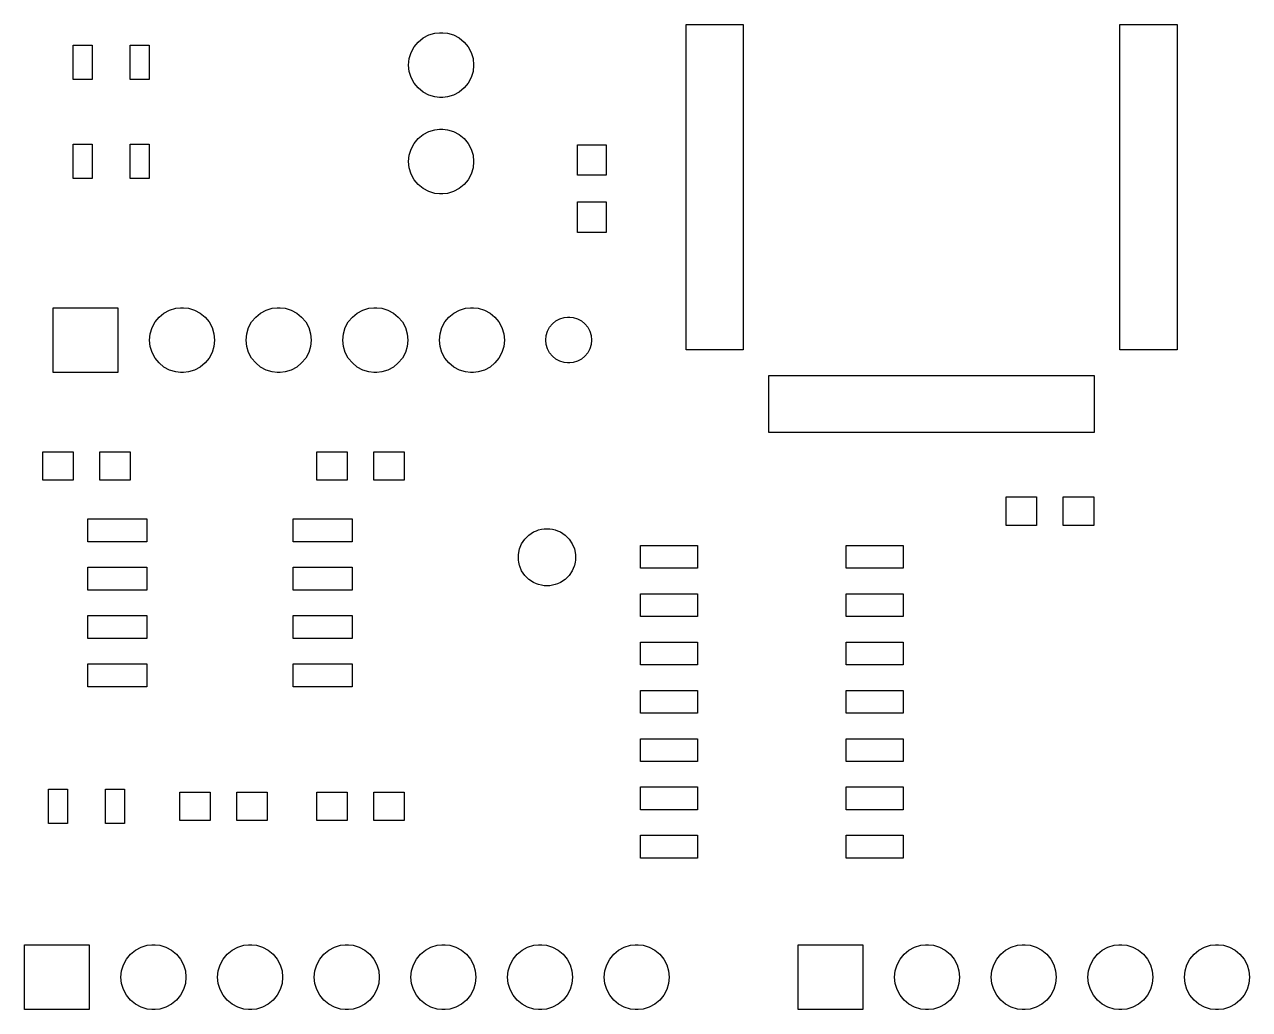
# Model space of a CAD drawing. Extents: x 91 to 190.2, y -113.8 to -60.
# Drawn here: x 114.22 to 146.41, y -111.94 to -86.05 of the extents above; entities that cross this region are included whole.
import ezdxf

# ---------------------------------------------------------------- set-up
doc = ezdxf.new("R2010")
doc.units = 0
doc.header["$MEASUREMENT"] = 0
doc.layers.add('BLACK', color=7, linetype='CONTINUOUS')

msp = doc.modelspace()

# ---------------------------------------------------------------- linework, layer by layer
at = {"layer": 'BLACK', "linetype": 'CONTINUOUS'}
for p, q in [((124.843, -86.3209), (125.003, -86.2723)), ((125.003, -86.2723), (125.128, -86.26)), ((125.128, -86.26), (125.212, -86.26)), ((125.212, -86.26), (125.337, -86.2723)), ((125.337, -86.2723), (125.497, -86.3209)), ((131.61, -94.595), (131.61, -86.045)), ((131.61, -86.045), (133.11, -86.045)), ((133.11, -86.045), (133.11, -94.595)), ((143.01, -94.595), (143.01, -86.045)), ((143.01, -86.045), (144.51, -86.045)), ((144.51, -86.045), (144.51, -94.595)), ((115.5, -87.49), (115.5, -86.59)), ((115.5, -86.59), (116, -86.59)), ((116, -86.59), (116, -87.49)), ((117, -87.49), (117, -86.59)), ((117, -86.59), (117.5, -86.59)), ((117.5, -86.59), (117.5, -87.49)), ((124.46, -86.6355), (124.566, -86.5061)), ((124.566, -86.5061), (124.695, -86.3998)), ((124.695, -86.3998), (124.843, -86.3209)), ((125.497, -86.3209), (125.645, -86.3998)), ((125.645, -86.3998), (125.774, -86.5061)), ((125.774, -86.5061), (125.88, -86.6355)), ((124.332, -86.9434), (124.381, -86.7831)), ((124.381, -86.7831), (124.46, -86.6355)), ((125.88, -86.6355), (125.959, -86.7831)), ((125.959, -86.7831), (126.008, -86.9434)), ((124.316, -87.11), (124.332, -86.9434)), ((124.332, -87.2766), (124.316, -87.11)), ((126.008, -86.9434), (126.024, -87.11)), ((126.024, -87.11), (126.008, -87.2766)), ((116, -87.49), (115.5, -87.49)), ((117.5, -87.49), (117, -87.49)), ((124.381, -87.4369), (124.332, -87.2766)), ((124.46, -87.5845), (124.381, -87.4369)), ((125.959, -87.4369), (125.88, -87.5845)), ((126.008, -87.2766), (125.959, -87.4369)), ((124.566, -87.7139), (124.46, -87.5845)), ((124.695, -87.8202), (124.566, -87.7139)), ((124.843, -87.8991), (124.695, -87.8202)), ((125.645, -87.8202), (125.497, -87.8991)), ((125.774, -87.7139), (125.645, -87.8202)), ((125.88, -87.5845), (125.774, -87.7139)), ((125.003, -87.9477), (124.843, -87.8991)), ((125.128, -87.96), (125.003, -87.9477)), ((125.212, -87.96), (125.128, -87.96)), ((125.337, -87.9477), (125.212, -87.96)), ((125.497, -87.8991), (125.337, -87.9477)), ((124.843, -88.8609), (125.003, -88.8123)), ((125.003, -88.8123), (125.128, -88.8)), ((125.128, -88.8), (125.212, -88.8)), ((125.212, -88.8), (125.337, -88.8123)), ((125.337, -88.8123), (125.497, -88.8609)), ((124.381, -89.3231), (124.46, -89.1755)), ((124.46, -89.1755), (124.566, -89.0461)), ((124.566, -89.0461), (124.695, -88.9398)), ((124.695, -88.9398), (124.843, -88.8609)), ((125.497, -88.8609), (125.645, -88.9398)), ((125.645, -88.9398), (125.774, -89.0461)), ((125.774, -89.0461), (125.88, -89.1755)), ((125.88, -89.1755), (125.959, -89.3231)), ((115.5, -90.09), (115.5, -89.19)), ((115.5, -89.19), (116, -89.19)), ((116, -89.19), (116, -90.09)), ((117, -90.09), (117, -89.19)), ((117, -89.19), (117.5, -89.19)), ((117.5, -89.19), (117.5, -90.09)), ((124.316, -89.65), (124.332, -89.4834)), ((124.332, -89.4834), (124.381, -89.3231)), ((125.959, -89.3231), (126.008, -89.4834)), ((126.008, -89.4834), (126.024, -89.65)), ((128.755, -90.01), (128.755, -89.21)), ((128.755, -89.21), (129.505, -89.21)), ((129.505, -89.21), (129.505, -90.01)), ((124.332, -89.8166), (124.316, -89.65)), ((124.381, -89.9769), (124.332, -89.8166)), ((126.008, -89.8166), (125.959, -89.9769)), ((126.024, -89.65), (126.008, -89.8166)), ((116, -90.09), (115.5, -90.09)), ((117.5, -90.09), (117, -90.09)), ((124.46, -90.1245), (124.381, -89.9769)), ((124.566, -90.2539), (124.46, -90.1245)), ((125.88, -90.1245), (125.774, -90.2539)), ((125.959, -89.9769), (125.88, -90.1245)), ((129.505, -90.01), (128.755, -90.01)), ((124.695, -90.3602), (124.566, -90.2539)), ((124.843, -90.4391), (124.695, -90.3602)), ((125.003, -90.4877), (124.843, -90.4391)), ((125.497, -90.4391), (125.337, -90.4877)), ((125.645, -90.3602), (125.497, -90.4391)), ((125.774, -90.2539), (125.645, -90.3602)), ((125.128, -90.5), (125.003, -90.4877)), ((125.212, -90.5), (125.128, -90.5)), ((125.337, -90.4877), (125.212, -90.5)), ((128.755, -91.51), (128.755, -90.71)), ((128.755, -90.71), (129.505, -90.71)), ((129.505, -90.71), (129.505, -91.51)), ((129.505, -91.51), (128.755, -91.51)), ((114.97, -95.19), (114.97, -93.49)), ((114.97, -93.49), (116.67, -93.49)), ((116.67, -93.49), (116.67, -95.19)), ((117.756, -93.7361), (117.885, -93.6298)), ((117.885, -93.6298), (118.033, -93.5509)), ((118.033, -93.5509), (118.193, -93.5023)), ((118.193, -93.5023), (118.318, -93.49)), ((118.318, -93.49), (118.402, -93.49)), ((118.402, -93.49), (118.527, -93.5023)), ((118.527, -93.5023), (118.687, -93.5509)), ((118.687, -93.5509), (118.835, -93.6298)), ((118.835, -93.6298), (118.964, -93.7361)), ((120.296, -93.7361), (120.425, -93.6298)), ((120.425, -93.6298), (120.573, -93.5509)), ((120.573, -93.5509), (120.733, -93.5023)), ((120.733, -93.5023), (120.858, -93.49)), ((120.858, -93.49), (120.942, -93.49)), ((120.942, -93.49), (121.067, -93.5023)), ((121.067, -93.5023), (121.227, -93.5509)), ((121.227, -93.5509), (121.375, -93.6298)), ((121.375, -93.6298), (121.504, -93.7361)), ((122.836, -93.7361), (122.965, -93.6298)), ((122.965, -93.6298), (123.113, -93.5509)), ((123.113, -93.5509), (123.273, -93.5023)), ((123.273, -93.5023), (123.398, -93.49)), ((123.398, -93.49), (123.482, -93.49)), ((123.482, -93.49), (123.607, -93.5023)), ((123.607, -93.5023), (123.767, -93.5509)), ((123.767, -93.5509), (123.915, -93.6298)), ((123.915, -93.6298), (124.044, -93.7361)), ((125.376, -93.7361), (125.505, -93.6298)), ((125.505, -93.6298), (125.653, -93.5509)), ((125.653, -93.5509), (125.813, -93.5023)), ((125.813, -93.5023), (125.938, -93.49)), ((125.938, -93.49), (126.022, -93.49)), ((126.022, -93.49), (126.147, -93.5023)), ((126.147, -93.5023), (126.307, -93.5509)), ((126.307, -93.5509), (126.455, -93.6298)), ((126.455, -93.6298), (126.584, -93.7361)), ((117.571, -94.0131), (117.65, -93.8655)), ((117.65, -93.8655), (117.756, -93.7361)), ((118.964, -93.7361), (119.07, -93.8655)), ((119.07, -93.8655), (119.149, -94.0131)), ((120.111, -94.0131), (120.19, -93.8655)), ((120.19, -93.8655), (120.296, -93.7361)), ((121.504, -93.7361), (121.61, -93.8655)), ((121.61, -93.8655), (121.689, -94.0131)), ((122.651, -94.0131), (122.73, -93.8655)), ((122.73, -93.8655), (122.836, -93.7361)), ((124.044, -93.7361), (124.15, -93.8655)), ((124.15, -93.8655), (124.229, -94.0131)), ((125.191, -94.0131), (125.27, -93.8655)), ((125.27, -93.8655), (125.376, -93.7361)), ((126.584, -93.7361), (126.69, -93.8655)), ((126.69, -93.8655), (126.769, -94.0131)), ((127.963, -94.1093), (128.019, -94.005)), ((128.019, -94.005), (128.094, -93.9137)), ((128.094, -93.9137), (128.185, -93.8387)), ((128.185, -93.8387), (128.289, -93.783)), ((128.289, -93.783), (128.402, -93.7487)), ((128.402, -93.7487), (128.491, -93.74)), ((128.491, -93.74), (128.549, -93.74)), ((128.549, -93.74), (128.638, -93.7487)), ((128.638, -93.7487), (128.751, -93.783)), ((128.751, -93.783), (128.855, -93.8387)), ((128.855, -93.8387), (128.946, -93.9137)), ((128.946, -93.9137), (129.021, -94.005)), ((129.021, -94.005), (129.077, -94.1093)), ((117.506, -94.34), (117.522, -94.1734)), ((117.522, -94.1734), (117.571, -94.0131)), ((119.149, -94.0131), (119.198, -94.1734)), ((119.198, -94.1734), (119.214, -94.34)), ((120.046, -94.34), (120.062, -94.1734)), ((120.062, -94.1734), (120.111, -94.0131)), ((121.689, -94.0131), (121.738, -94.1734)), ((121.738, -94.1734), (121.754, -94.34)), ((122.586, -94.34), (122.602, -94.1734)), ((122.602, -94.1734), (122.651, -94.0131)), ((124.229, -94.0131), (124.278, -94.1734)), ((124.278, -94.1734), (124.294, -94.34)), ((125.126, -94.34), (125.142, -94.1734)), ((125.142, -94.1734), (125.191, -94.0131)), ((126.769, -94.0131), (126.818, -94.1734)), ((126.818, -94.1734), (126.834, -94.34)), ((127.917, -94.34), (127.929, -94.2224)), ((127.929, -94.2224), (127.963, -94.1093)), ((129.077, -94.1093), (129.111, -94.2224)), ((129.111, -94.2224), (129.123, -94.34)), ((117.522, -94.5066), (117.506, -94.34)), ((117.571, -94.6669), (117.522, -94.5066)), ((119.198, -94.5066), (119.149, -94.6669)), ((119.214, -94.34), (119.198, -94.5066)), ((120.062, -94.5066), (120.046, -94.34)), ((120.111, -94.6669), (120.062, -94.5066)), ((121.738, -94.5066), (121.689, -94.6669)), ((121.754, -94.34), (121.738, -94.5066)), ((122.602, -94.5066), (122.586, -94.34)), ((122.651, -94.6669), (122.602, -94.5066)), ((124.278, -94.5066), (124.229, -94.6669)), ((124.294, -94.34), (124.278, -94.5066)), ((125.142, -94.5066), (125.126, -94.34)), ((125.191, -94.6669), (125.142, -94.5066)), ((126.818, -94.5066), (126.769, -94.6669)), ((126.834, -94.34), (126.818, -94.5066)), ((127.929, -94.4576), (127.917, -94.34)), ((127.963, -94.5707), (127.929, -94.4576)), ((128.019, -94.675), (127.963, -94.5707)), ((129.077, -94.5707), (129.021, -94.675)), ((129.111, -94.4576), (129.077, -94.5707)), ((129.123, -94.34), (129.111, -94.4576)), ((133.11, -94.595), (131.61, -94.595)), ((144.51, -94.595), (143.01, -94.595)), ((117.65, -94.8145), (117.571, -94.6669)), ((117.756, -94.9439), (117.65, -94.8145)), ((117.885, -95.0502), (117.756, -94.9439)), ((118.964, -94.9439), (118.835, -95.0502)), ((119.07, -94.8145), (118.964, -94.9439)), ((119.149, -94.6669), (119.07, -94.8145)), ((120.19, -94.8145), (120.111, -94.6669)), ((120.296, -94.9439), (120.19, -94.8145)), ((120.425, -95.0502), (120.296, -94.9439)), ((121.504, -94.9439), (121.375, -95.0502)), ((121.61, -94.8145), (121.504, -94.9439)), ((121.689, -94.6669), (121.61, -94.8145)), ((122.73, -94.8145), (122.651, -94.6669)), ((122.836, -94.9439), (122.73, -94.8145)), ((122.965, -95.0502), (122.836, -94.9439)), ((124.044, -94.9439), (123.915, -95.0502)), ((124.15, -94.8145), (124.044, -94.9439)), ((124.229, -94.6669), (124.15, -94.8145)), ((125.27, -94.8145), (125.191, -94.6669)), ((125.376, -94.9439), (125.27, -94.8145)), ((125.505, -95.0502), (125.376, -94.9439)), ((126.584, -94.9439), (126.455, -95.0502)), ((126.69, -94.8145), (126.584, -94.9439)), ((126.769, -94.6669), (126.69, -94.8145)), ((128.094, -94.7663), (128.019, -94.675)), ((128.185, -94.8413), (128.094, -94.7663)), ((128.289, -94.897), (128.185, -94.8413)), ((128.402, -94.9313), (128.289, -94.897)), ((128.491, -94.94), (128.402, -94.9313)), ((128.549, -94.94), (128.491, -94.94)), ((128.638, -94.9313), (128.549, -94.94)), ((128.751, -94.897), (128.638, -94.9313)), ((128.855, -94.8413), (128.751, -94.897)), ((128.946, -94.7663), (128.855, -94.8413)), ((129.021, -94.675), (128.946, -94.7663)), ((116.67, -95.19), (114.97, -95.19)), ((118.033, -95.1291), (117.885, -95.0502)), ((118.193, -95.1777), (118.033, -95.1291)), ((118.318, -95.19), (118.193, -95.1777)), ((118.402, -95.19), (118.318, -95.19)), ((118.527, -95.1777), (118.402, -95.19)), ((118.687, -95.1291), (118.527, -95.1777)), ((118.835, -95.0502), (118.687, -95.1291)), ((120.573, -95.1291), (120.425, -95.0502)), ((120.733, -95.1777), (120.573, -95.1291)), ((120.858, -95.19), (120.733, -95.1777)), ((120.942, -95.19), (120.858, -95.19)), ((121.067, -95.1777), (120.942, -95.19)), ((121.227, -95.1291), (121.067, -95.1777)), ((121.375, -95.0502), (121.227, -95.1291)), ((123.113, -95.1291), (122.965, -95.0502)), ((123.273, -95.1777), (123.113, -95.1291)), ((123.398, -95.19), (123.273, -95.1777)), ((123.482, -95.19), (123.398, -95.19)), ((123.607, -95.1777), (123.482, -95.19)), ((123.767, -95.1291), (123.607, -95.1777)), ((123.915, -95.0502), (123.767, -95.1291)), ((125.653, -95.1291), (125.505, -95.0502)), ((125.813, -95.1777), (125.653, -95.1291)), ((125.938, -95.19), (125.813, -95.1777)), ((126.022, -95.19), (125.938, -95.19)), ((126.147, -95.1777), (126.022, -95.19)), ((126.307, -95.1291), (126.147, -95.1777)), ((126.455, -95.0502), (126.307, -95.1291)), ((133.785, -96.77), (133.785, -95.27)), ((133.785, -95.27), (142.335, -95.27)), ((142.335, -95.27), (142.335, -96.77)), ((142.335, -96.77), (133.785, -96.77)), ((114.7, -98.025), (114.7, -97.275)), ((114.7, -97.275), (115.5, -97.275)), ((115.5, -97.275), (115.5, -98.025)), ((116.2, -98.025), (116.2, -97.275)), ((116.2, -97.275), (117, -97.275)), ((117, -97.275), (117, -98.025)), ((121.9, -98.025), (121.9, -97.275)), ((121.9, -97.275), (122.7, -97.275)), ((122.7, -97.275), (122.7, -98.025)), ((123.4, -98.025), (123.4, -97.275)), ((123.4, -97.275), (124.2, -97.275)), ((124.2, -97.275), (124.2, -98.025)), ((115.5, -98.025), (114.7, -98.025)), ((117, -98.025), (116.2, -98.025)), ((122.7, -98.025), (121.9, -98.025)), ((124.2, -98.025), (123.4, -98.025)), ((140.02, -99.215), (140.02, -98.465)), ((140.02, -98.465), (140.82, -98.465)), ((140.82, -98.465), (140.82, -99.215)), ((141.52, -99.215), (141.52, -98.465)), ((141.52, -98.465), (142.32, -98.465)), ((142.32, -98.465), (142.32, -99.215)), ((115.885, -99.645), (115.885, -99.045)), ((115.885, -99.045), (117.435, -99.045)), ((117.435, -99.045), (117.435, -99.645)), ((121.285, -99.645), (121.285, -99.045)), ((121.285, -99.045), (122.835, -99.045)), ((122.835, -99.045), (122.835, -99.645)), ((127.367, -99.5719), (127.472, -99.4674)), ((127.472, -99.4674), (127.595, -99.3854)), ((127.595, -99.3854), (127.675, -99.3522)), ((127.675, -99.3522), (127.731, -99.3288)), ((127.731, -99.3288), (127.804, -99.3144)), ((127.804, -99.3144), (127.876, -99.3)), ((127.876, -99.3), (128.024, -99.3)), ((128.024, -99.3), (128.096, -99.3144)), ((128.096, -99.3144), (128.169, -99.3288)), ((128.169, -99.3288), (128.225, -99.3522)), ((128.225, -99.3522), (128.305, -99.3854)), ((128.305, -99.3854), (128.428, -99.4674)), ((128.428, -99.4674), (128.533, -99.5719)), ((140.82, -99.215), (140.02, -99.215)), ((142.32, -99.215), (141.52, -99.215)), ((117.435, -99.645), (115.885, -99.645)), ((122.835, -99.645), (121.285, -99.645)), ((127.229, -99.8312), (127.285, -99.6947)), ((127.285, -99.6947), (127.367, -99.5719)), ((128.533, -99.5719), (128.615, -99.6947)), ((128.615, -99.6947), (128.671, -99.8312)), ((130.41, -100.34), (130.41, -99.74)), ((130.41, -99.74), (131.91, -99.74)), ((131.91, -99.74), (131.91, -100.34)), ((135.81, -100.34), (135.81, -99.74)), ((135.81, -99.74), (137.31, -99.74)), ((137.31, -99.74), (137.31, -100.34)), ((127.2, -99.9761), (127.229, -99.8312)), ((127.2, -100.124), (127.2, -99.9761)), ((128.671, -99.8312), (128.7, -99.9761)), ((128.7, -99.9761), (128.7, -100.124)), ((115.885, -100.915), (115.885, -100.315)), ((115.885, -100.315), (117.435, -100.315)), ((117.435, -100.315), (117.435, -100.915)), ((121.285, -100.915), (121.285, -100.315)), ((121.285, -100.315), (122.835, -100.315)), ((122.835, -100.315), (122.835, -100.915)), ((127.211, -100.18), (127.2, -100.124)), ((127.229, -100.269), (127.211, -100.18)), ((127.236, -100.286), (127.229, -100.269)), ((127.285, -100.405), (127.236, -100.286)), ((127.367, -100.528), (127.285, -100.405)), ((128.615, -100.405), (128.533, -100.528)), ((128.664, -100.286), (128.615, -100.405)), ((128.671, -100.269), (128.664, -100.286)), ((128.689, -100.18), (128.671, -100.269)), ((128.7, -100.124), (128.689, -100.18)), ((131.91, -100.34), (130.41, -100.34)), ((137.31, -100.34), (135.81, -100.34)), ((127.472, -100.633), (127.367, -100.528)), ((127.595, -100.715), (127.472, -100.633)), ((127.675, -100.748), (127.595, -100.715)), ((127.731, -100.771), (127.675, -100.748)), ((128.225, -100.748), (128.169, -100.771)), ((128.305, -100.715), (128.225, -100.748)), ((128.428, -100.633), (128.305, -100.715)), ((128.533, -100.528), (128.428, -100.633)), ((117.435, -100.915), (115.885, -100.915)), ((122.835, -100.915), (121.285, -100.915)), ((127.804, -100.786), (127.731, -100.771)), ((127.876, -100.8), (127.804, -100.786)), ((128.024, -100.8), (127.876, -100.8)), ((128.096, -100.786), (128.024, -100.8)), ((128.169, -100.771), (128.096, -100.786)), ((130.41, -101.61), (130.41, -101.01)), ((130.41, -101.01), (131.91, -101.01)), ((131.91, -101.01), (131.91, -101.61)), ((135.81, -101.61), (135.81, -101.01)), ((135.81, -101.01), (137.31, -101.01)), ((137.31, -101.01), (137.31, -101.61)), ((115.885, -102.185), (115.885, -101.585)), ((115.885, -101.585), (117.435, -101.585)), ((117.435, -101.585), (117.435, -102.185)), ((121.285, -102.185), (121.285, -101.585)), ((121.285, -101.585), (122.835, -101.585)), ((122.835, -101.585), (122.835, -102.185)), ((131.91, -101.61), (130.41, -101.61)), ((137.31, -101.61), (135.81, -101.61)), ((117.435, -102.185), (115.885, -102.185)), ((122.835, -102.185), (121.285, -102.185)), ((130.41, -102.88), (130.41, -102.28)), ((130.41, -102.28), (131.91, -102.28)), ((131.91, -102.28), (131.91, -102.88)), ((135.81, -102.88), (135.81, -102.28)), ((135.81, -102.28), (137.31, -102.28)), ((137.31, -102.28), (137.31, -102.88)), ((115.885, -103.455), (115.885, -102.855)), ((115.885, -102.855), (117.435, -102.855)), ((117.435, -102.855), (117.435, -103.455)), ((121.285, -103.455), (121.285, -102.855)), ((121.285, -102.855), (122.835, -102.855)), ((122.835, -102.855), (122.835, -103.455)), ((131.91, -102.88), (130.41, -102.88)), ((137.31, -102.88), (135.81, -102.88)), ((117.435, -103.455), (115.885, -103.455)), ((122.835, -103.455), (121.285, -103.455)), ((130.41, -104.15), (130.41, -103.55)), ((130.41, -103.55), (131.91, -103.55)), ((131.91, -103.55), (131.91, -104.15)), ((135.81, -104.15), (135.81, -103.55)), ((135.81, -103.55), (137.31, -103.55)), ((137.31, -103.55), (137.31, -104.15)), ((131.91, -104.15), (130.41, -104.15)), ((137.31, -104.15), (135.81, -104.15)), ((130.41, -105.42), (130.41, -104.82)), ((130.41, -104.82), (131.91, -104.82)), ((131.91, -104.82), (131.91, -105.42)), ((135.81, -105.42), (135.81, -104.82)), ((135.81, -104.82), (137.31, -104.82)), ((137.31, -104.82), (137.31, -105.42)), ((131.91, -105.42), (130.41, -105.42)), ((137.31, -105.42), (135.81, -105.42)), ((114.85, -107.05), (114.85, -106.15)), ((114.85, -106.15), (115.35, -106.15)), ((115.35, -106.15), (115.35, -107.05)), ((116.35, -107.05), (116.35, -106.15)), ((116.35, -106.15), (116.85, -106.15)), ((116.85, -106.15), (116.85, -107.05)), ((118.3, -106.975), (118.3, -106.225)), ((118.3, -106.225), (119.1, -106.225)), ((119.1, -106.225), (119.1, -106.975)), ((119.8, -106.975), (119.8, -106.225)), ((119.8, -106.225), (120.6, -106.225)), ((120.6, -106.225), (120.6, -106.975)), ((121.9, -106.975), (121.9, -106.225)), ((121.9, -106.225), (122.7, -106.225)), ((122.7, -106.225), (122.7, -106.975)), ((123.4, -106.975), (123.4, -106.225)), ((123.4, -106.225), (124.2, -106.225)), ((124.2, -106.225), (124.2, -106.975)), ((130.41, -106.69), (130.41, -106.09)), ((130.41, -106.09), (131.91, -106.09)), ((131.91, -106.09), (131.91, -106.69)), ((135.81, -106.69), (135.81, -106.09)), ((135.81, -106.09), (137.31, -106.09)), ((137.31, -106.09), (137.31, -106.69)), ((131.91, -106.69), (130.41, -106.69)), ((137.31, -106.69), (135.81, -106.69)), ((115.35, -107.05), (114.85, -107.05)), ((116.85, -107.05), (116.35, -107.05)), ((119.1, -106.975), (118.3, -106.975)), ((120.6, -106.975), (119.8, -106.975)), ((122.7, -106.975), (121.9, -106.975)), ((124.2, -106.975), (123.4, -106.975)), ((130.41, -107.96), (130.41, -107.36)), ((130.41, -107.36), (131.91, -107.36)), ((131.91, -107.36), (131.91, -107.96)), ((135.81, -107.96), (135.81, -107.36)), ((135.81, -107.36), (137.31, -107.36)), ((137.31, -107.36), (137.31, -107.96)), ((131.91, -107.96), (130.41, -107.96)), ((137.31, -107.96), (135.81, -107.96)), ((114.22, -111.94), (114.22, -110.24)), ((114.22, -110.24), (115.92, -110.24)), ((115.92, -110.24), (115.92, -111.94)), ((117.006, -110.486), (117.135, -110.38)), ((117.135, -110.38), (117.283, -110.301)), ((117.283, -110.301), (117.443, -110.252)), ((117.443, -110.252), (117.568, -110.24)), ((117.568, -110.24), (117.652, -110.24)), ((117.652, -110.24), (117.777, -110.252)), ((117.777, -110.252), (117.937, -110.301)), ((117.937, -110.301), (118.085, -110.38)), ((118.085, -110.38), (118.214, -110.486)), ((119.546, -110.486), (119.675, -110.38)), ((119.675, -110.38), (119.823, -110.301)), ((119.823, -110.301), (119.983, -110.252)), ((119.983, -110.252), (120.108, -110.24)), ((120.108, -110.24), (120.192, -110.24)), ((120.192, -110.24), (120.317, -110.252)), ((120.317, -110.252), (120.477, -110.301)), ((120.477, -110.301), (120.625, -110.38)), ((120.625, -110.38), (120.754, -110.486)), ((122.086, -110.486), (122.215, -110.38)), ((122.215, -110.38), (122.363, -110.301)), ((122.363, -110.301), (122.523, -110.252)), ((122.523, -110.252), (122.648, -110.24)), ((122.648, -110.24), (122.732, -110.24)), ((122.732, -110.24), (122.857, -110.252)), ((122.857, -110.252), (123.017, -110.301)), ((123.017, -110.301), (123.165, -110.38)), ((123.165, -110.38), (123.294, -110.486)), ((124.626, -110.486), (124.755, -110.38)), ((124.755, -110.38), (124.903, -110.301)), ((124.903, -110.301), (125.063, -110.252)), ((125.063, -110.252), (125.188, -110.24)), ((125.188, -110.24), (125.272, -110.24)), ((125.272, -110.24), (125.397, -110.252)), ((125.397, -110.252), (125.557, -110.301)), ((125.557, -110.301), (125.705, -110.38)), ((125.705, -110.38), (125.834, -110.486)), ((127.166, -110.486), (127.295, -110.38)), ((127.295, -110.38), (127.443, -110.301)), ((127.443, -110.301), (127.603, -110.252)), ((127.603, -110.252), (127.728, -110.24)), ((127.728, -110.24), (127.812, -110.24)), ((127.812, -110.24), (127.937, -110.252)), ((127.937, -110.252), (128.097, -110.301)), ((128.097, -110.301), (128.245, -110.38)), ((128.245, -110.38), (128.374, -110.486)), ((129.706, -110.486), (129.835, -110.38)), ((129.835, -110.38), (129.983, -110.301)), ((129.983, -110.301), (130.143, -110.252)), ((130.143, -110.252), (130.268, -110.24)), ((130.268, -110.24), (130.352, -110.24)), ((130.352, -110.24), (130.477, -110.252)), ((130.477, -110.252), (130.637, -110.301)), ((130.637, -110.301), (130.785, -110.38)), ((130.785, -110.38), (130.914, -110.486)), ((134.55, -111.94), (134.55, -110.24)), ((134.55, -110.24), (136.25, -110.24)), ((136.25, -110.24), (136.25, -111.94)), ((137.336, -110.486), (137.465, -110.38)), ((137.465, -110.38), (137.613, -110.301)), ((137.613, -110.301), (137.773, -110.252)), ((137.773, -110.252), (137.898, -110.24)), ((137.898, -110.24), (137.982, -110.24)), ((137.982, -110.24), (138.107, -110.252)), ((138.107, -110.252), (138.267, -110.301)), ((138.267, -110.301), (138.415, -110.38)), ((138.415, -110.38), (138.544, -110.486)), ((139.876, -110.486), (140.005, -110.38)), ((140.005, -110.38), (140.153, -110.301)), ((140.153, -110.301), (140.313, -110.252)), ((140.313, -110.252), (140.438, -110.24)), ((140.438, -110.24), (140.522, -110.24)), ((140.522, -110.24), (140.647, -110.252)), ((140.647, -110.252), (140.807, -110.301)), ((140.807, -110.301), (140.955, -110.38)), ((140.955, -110.38), (141.084, -110.486)), ((142.416, -110.486), (142.545, -110.38)), ((142.545, -110.38), (142.693, -110.301)), ((142.693, -110.301), (142.853, -110.252)), ((142.853, -110.252), (142.978, -110.24)), ((142.978, -110.24), (143.062, -110.24)), ((143.062, -110.24), (143.187, -110.252)), ((143.187, -110.252), (143.347, -110.301)), ((143.347, -110.301), (143.495, -110.38)), ((143.495, -110.38), (143.624, -110.486)), ((144.956, -110.486), (145.085, -110.38)), ((145.085, -110.38), (145.233, -110.301)), ((145.233, -110.301), (145.393, -110.252)), ((145.393, -110.252), (145.518, -110.24)), ((145.518, -110.24), (145.602, -110.24)), ((145.602, -110.24), (145.727, -110.252)), ((145.727, -110.252), (145.887, -110.301)), ((145.887, -110.301), (146.035, -110.38)), ((146.035, -110.38), (146.164, -110.486)), ((116.821, -110.763), (116.9, -110.615)), ((116.9, -110.615), (117.006, -110.486)), ((118.214, -110.486), (118.32, -110.615)), ((118.32, -110.615), (118.399, -110.763)), ((119.361, -110.763), (119.44, -110.615)), ((119.44, -110.615), (119.546, -110.486)), ((120.754, -110.486), (120.86, -110.615)), ((120.86, -110.615), (120.939, -110.763)), ((121.901, -110.763), (121.98, -110.615)), ((121.98, -110.615), (122.086, -110.486)), ((123.294, -110.486), (123.4, -110.615)), ((123.4, -110.615), (123.479, -110.763)), ((124.441, -110.763), (124.52, -110.615)), ((124.52, -110.615), (124.626, -110.486)), ((125.834, -110.486), (125.94, -110.615)), ((125.94, -110.615), (126.019, -110.763)), ((126.981, -110.763), (127.06, -110.615)), ((127.06, -110.615), (127.166, -110.486)), ((128.374, -110.486), (128.48, -110.615)), ((128.48, -110.615), (128.559, -110.763)), ((129.521, -110.763), (129.6, -110.615)), ((129.6, -110.615), (129.706, -110.486)), ((130.914, -110.486), (131.02, -110.615)), ((131.02, -110.615), (131.099, -110.763)), ((137.151, -110.763), (137.23, -110.615)), ((137.23, -110.615), (137.336, -110.486)), ((138.544, -110.486), (138.65, -110.615)), ((138.65, -110.615), (138.729, -110.763)), ((139.691, -110.763), (139.77, -110.615)), ((139.77, -110.615), (139.876, -110.486)), ((141.084, -110.486), (141.19, -110.615)), ((141.19, -110.615), (141.269, -110.763)), ((142.231, -110.763), (142.31, -110.615)), ((142.31, -110.615), (142.416, -110.486)), ((143.624, -110.486), (143.73, -110.615)), ((143.73, -110.615), (143.809, -110.763)), ((144.771, -110.763), (144.85, -110.615)), ((144.85, -110.615), (144.956, -110.486)), ((146.164, -110.486), (146.27, -110.615)), ((146.27, -110.615), (146.349, -110.763)), ((116.756, -111.09), (116.772, -110.923)), ((116.772, -110.923), (116.821, -110.763)), ((118.399, -110.763), (118.448, -110.923)), ((118.448, -110.923), (118.464, -111.09)), ((119.296, -111.09), (119.312, -110.923)), ((119.312, -110.923), (119.361, -110.763)), ((120.939, -110.763), (120.988, -110.923)), ((120.988, -110.923), (121.004, -111.09)), ((121.836, -111.09), (121.852, -110.923)), ((121.852, -110.923), (121.901, -110.763)), ((123.479, -110.763), (123.528, -110.923)), ((123.528, -110.923), (123.544, -111.09)), ((124.376, -111.09), (124.392, -110.923)), ((124.392, -110.923), (124.441, -110.763)), ((126.019, -110.763), (126.068, -110.923)), ((126.068, -110.923), (126.084, -111.09)), ((126.916, -111.09), (126.932, -110.923)), ((126.932, -110.923), (126.981, -110.763)), ((128.559, -110.763), (128.608, -110.923)), ((128.608, -110.923), (128.624, -111.09)), ((129.456, -111.09), (129.472, -110.923)), ((129.472, -110.923), (129.521, -110.763)), ((131.099, -110.763), (131.148, -110.923)), ((131.148, -110.923), (131.164, -111.09)), ((137.086, -111.09), (137.102, -110.923)), ((137.102, -110.923), (137.151, -110.763)), ((138.729, -110.763), (138.778, -110.923)), ((138.778, -110.923), (138.794, -111.09)), ((139.626, -111.09), (139.642, -110.923)), ((139.642, -110.923), (139.691, -110.763)), ((141.269, -110.763), (141.318, -110.923)), ((141.318, -110.923), (141.334, -111.09)), ((142.166, -111.09), (142.182, -110.923)), ((142.182, -110.923), (142.231, -110.763)), ((143.809, -110.763), (143.858, -110.923)), ((143.858, -110.923), (143.874, -111.09)), ((144.706, -111.09), (144.722, -110.923)), ((144.722, -110.923), (144.771, -110.763)), ((146.349, -110.763), (146.398, -110.923)), ((146.398, -110.923), (146.414, -111.09)), ((116.772, -111.257), (116.756, -111.09)), ((116.821, -111.417), (116.772, -111.257)), ((118.448, -111.257), (118.399, -111.417)), ((118.464, -111.09), (118.448, -111.257)), ((119.312, -111.257), (119.296, -111.09)), ((119.361, -111.417), (119.312, -111.257)), ((120.988, -111.257), (120.939, -111.417)), ((121.004, -111.09), (120.988, -111.257)), ((121.852, -111.257), (121.836, -111.09)), ((121.901, -111.417), (121.852, -111.257)), ((123.528, -111.257), (123.479, -111.417)), ((123.544, -111.09), (123.528, -111.257)), ((124.392, -111.257), (124.376, -111.09)), ((124.441, -111.417), (124.392, -111.257)), ((126.068, -111.257), (126.019, -111.417)), ((126.084, -111.09), (126.068, -111.257)), ((126.932, -111.257), (126.916, -111.09)), ((126.981, -111.417), (126.932, -111.257)), ((128.608, -111.257), (128.559, -111.417)), ((128.624, -111.09), (128.608, -111.257)), ((129.472, -111.257), (129.456, -111.09)), ((129.521, -111.417), (129.472, -111.257)), ((131.148, -111.257), (131.099, -111.417)), ((131.164, -111.09), (131.148, -111.257)), ((137.102, -111.257), (137.086, -111.09)), ((137.151, -111.417), (137.102, -111.257)), ((138.778, -111.257), (138.729, -111.417)), ((138.794, -111.09), (138.778, -111.257)), ((139.642, -111.257), (139.626, -111.09)), ((139.691, -111.417), (139.642, -111.257)), ((141.318, -111.257), (141.269, -111.417)), ((141.334, -111.09), (141.318, -111.257)), ((142.182, -111.257), (142.166, -111.09)), ((142.231, -111.417), (142.182, -111.257)), ((143.858, -111.257), (143.809, -111.417)), ((143.874, -111.09), (143.858, -111.257)), ((144.722, -111.257), (144.706, -111.09)), ((144.771, -111.417), (144.722, -111.257)), ((146.398, -111.257), (146.349, -111.417)), ((146.414, -111.09), (146.398, -111.257)), ((116.9, -111.565), (116.821, -111.417)), ((117.006, -111.694), (116.9, -111.565)), ((117.135, -111.8), (117.006, -111.694)), ((118.214, -111.694), (118.085, -111.8)), ((118.32, -111.565), (118.214, -111.694)), ((118.399, -111.417), (118.32, -111.565)), ((119.44, -111.565), (119.361, -111.417)), ((119.546, -111.694), (119.44, -111.565)), ((119.675, -111.8), (119.546, -111.694)), ((120.754, -111.694), (120.625, -111.8)), ((120.86, -111.565), (120.754, -111.694)), ((120.939, -111.417), (120.86, -111.565)), ((121.98, -111.565), (121.901, -111.417)), ((122.086, -111.694), (121.98, -111.565)), ((122.215, -111.8), (122.086, -111.694)), ((123.294, -111.694), (123.165, -111.8)), ((123.4, -111.565), (123.294, -111.694)), ((123.479, -111.417), (123.4, -111.565)), ((124.52, -111.565), (124.441, -111.417)), ((124.626, -111.694), (124.52, -111.565)), ((124.755, -111.8), (124.626, -111.694)), ((125.834, -111.694), (125.705, -111.8)), ((125.94, -111.565), (125.834, -111.694)), ((126.019, -111.417), (125.94, -111.565)), ((127.06, -111.565), (126.981, -111.417)), ((127.166, -111.694), (127.06, -111.565)), ((127.295, -111.8), (127.166, -111.694)), ((128.374, -111.694), (128.245, -111.8)), ((128.48, -111.565), (128.374, -111.694)), ((128.559, -111.417), (128.48, -111.565)), ((129.6, -111.565), (129.521, -111.417)), ((129.706, -111.694), (129.6, -111.565)), ((129.835, -111.8), (129.706, -111.694)), ((130.914, -111.694), (130.785, -111.8)), ((131.02, -111.565), (130.914, -111.694)), ((131.099, -111.417), (131.02, -111.565)), ((137.23, -111.565), (137.151, -111.417)), ((137.336, -111.694), (137.23, -111.565)), ((137.465, -111.8), (137.336, -111.694)), ((138.544, -111.694), (138.415, -111.8)), ((138.65, -111.565), (138.544, -111.694)), ((138.729, -111.417), (138.65, -111.565)), ((139.77, -111.565), (139.691, -111.417)), ((139.876, -111.694), (139.77, -111.565)), ((140.005, -111.8), (139.876, -111.694)), ((141.084, -111.694), (140.955, -111.8)), ((141.19, -111.565), (141.084, -111.694)), ((141.269, -111.417), (141.19, -111.565)), ((142.31, -111.565), (142.231, -111.417)), ((142.416, -111.694), (142.31, -111.565)), ((142.545, -111.8), (142.416, -111.694)), ((143.624, -111.694), (143.495, -111.8)), ((143.73, -111.565), (143.624, -111.694)), ((143.809, -111.417), (143.73, -111.565)), ((144.85, -111.565), (144.771, -111.417)), ((144.956, -111.694), (144.85, -111.565)), ((145.085, -111.8), (144.956, -111.694)), ((146.164, -111.694), (146.035, -111.8)), ((146.27, -111.565), (146.164, -111.694)), ((146.349, -111.417), (146.27, -111.565)), ((115.92, -111.94), (114.22, -111.94)), ((117.283, -111.879), (117.135, -111.8)), ((117.443, -111.928), (117.283, -111.879)), ((117.568, -111.94), (117.443, -111.928)), ((117.652, -111.94), (117.568, -111.94)), ((117.777, -111.928), (117.652, -111.94)), ((117.937, -111.879), (117.777, -111.928)), ((118.085, -111.8), (117.937, -111.879)), ((119.823, -111.879), (119.675, -111.8)), ((119.983, -111.928), (119.823, -111.879)), ((120.108, -111.94), (119.983, -111.928)), ((120.192, -111.94), (120.108, -111.94)), ((120.317, -111.928), (120.192, -111.94)), ((120.477, -111.879), (120.317, -111.928)), ((120.625, -111.8), (120.477, -111.879)), ((122.363, -111.879), (122.215, -111.8)), ((122.523, -111.928), (122.363, -111.879)), ((122.648, -111.94), (122.523, -111.928)), ((122.732, -111.94), (122.648, -111.94)), ((122.857, -111.928), (122.732, -111.94)), ((123.017, -111.879), (122.857, -111.928)), ((123.165, -111.8), (123.017, -111.879)), ((124.903, -111.879), (124.755, -111.8)), ((125.063, -111.928), (124.903, -111.879)), ((125.188, -111.94), (125.063, -111.928)), ((125.272, -111.94), (125.188, -111.94)), ((125.397, -111.928), (125.272, -111.94)), ((125.557, -111.879), (125.397, -111.928)), ((125.705, -111.8), (125.557, -111.879)), ((127.443, -111.879), (127.295, -111.8)), ((127.603, -111.928), (127.443, -111.879)), ((127.728, -111.94), (127.603, -111.928)), ((127.812, -111.94), (127.728, -111.94)), ((127.937, -111.928), (127.812, -111.94)), ((128.097, -111.879), (127.937, -111.928)), ((128.245, -111.8), (128.097, -111.879)), ((129.983, -111.879), (129.835, -111.8)), ((130.143, -111.928), (129.983, -111.879)), ((130.268, -111.94), (130.143, -111.928)), ((130.352, -111.94), (130.268, -111.94)), ((130.477, -111.928), (130.352, -111.94)), ((130.637, -111.879), (130.477, -111.928)), ((130.785, -111.8), (130.637, -111.879)), ((136.25, -111.94), (134.55, -111.94)), ((137.613, -111.879), (137.465, -111.8)), ((137.773, -111.928), (137.613, -111.879)), ((137.898, -111.94), (137.773, -111.928)), ((137.982, -111.94), (137.898, -111.94)), ((138.107, -111.928), (137.982, -111.94)), ((138.267, -111.879), (138.107, -111.928)), ((138.415, -111.8), (138.267, -111.879)), ((140.153, -111.879), (140.005, -111.8)), ((140.313, -111.928), (140.153, -111.879)), ((140.438, -111.94), (140.313, -111.928)), ((140.522, -111.94), (140.438, -111.94)), ((140.647, -111.928), (140.522, -111.94)), ((140.807, -111.879), (140.647, -111.928)), ((140.955, -111.8), (140.807, -111.879)), ((142.693, -111.879), (142.545, -111.8)), ((142.853, -111.928), (142.693, -111.879)), ((142.978, -111.94), (142.853, -111.928)), ((143.062, -111.94), (142.978, -111.94)), ((143.187, -111.928), (143.062, -111.94)), ((143.347, -111.879), (143.187, -111.928)), ((143.495, -111.8), (143.347, -111.879)), ((145.233, -111.879), (145.085, -111.8)), ((145.393, -111.928), (145.233, -111.879)), ((145.518, -111.94), (145.393, -111.928)), ((145.602, -111.94), (145.518, -111.94)), ((145.727, -111.928), (145.602, -111.94)), ((145.887, -111.879), (145.727, -111.928)), ((146.035, -111.8), (145.887, -111.879))]:
    msp.add_line(p, q, dxfattribs=at)

doc.saveas('drawing.dxf')
